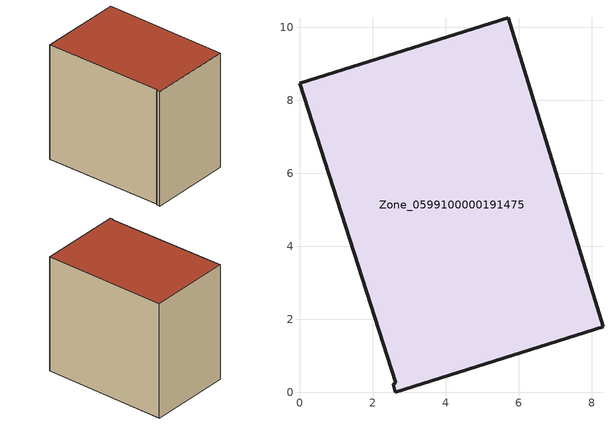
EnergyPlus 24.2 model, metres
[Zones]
Zone_0599100000191475
 floor ground (C_G): 2.56,0.22 2.63,0.26 0,8.46 5.71,10.26 8.31,1.8 2.62,0 z0
 wall outside (C_F): 2.63,0.26 2.56,0.22 2.62,0 8.31,1.8 5.71,10.26 0,8.46 2.63,0.26 z0:8.34
 roof outside (C_R): 2.62,0 8.31,1.8 5.71,10.26 0,8.46 2.63,0.26 2.56,0.22 z8.34
[BUILDING]
Pand.0599100000191475: North Axis=0; Terrain=City; Loads Convergence Tolerance Value=0.04; Temperature Convergence Tolerance Value=0.4; Solar Distribution=FullExterior; Maximum Number of Warmup Days=25; Minimum Number of Warmup Days=1
[Site:Location]
Rotterdam.The.Hague.AP_ZH_NLD Design_Conditions: Latitude=51.96; Longitude=4.45; Time Zone=1; Elevation=-4.5
[SITE:GROUNDTEMPERATURE:BUILDINGSURFACE]
18, 18, 18, 18, 18, 18, 18, 18, 18, 18, 18, 18
[MATERIAL] Thermal Absorptance=0.9; Solar Absorptance=0.7; Visible Absorptance=0.7
Name | Roughness | Thickness | Conductivity | Density | Specific Heat
G.TC.1946 | MediumSmooth | 0.15 | 1 | 540 | 1210
F.TC.1946 | Rough | 0.3 | 0.857143 | 1920 | 840
R.TC.1946 | MediumRough | 0.2 | 0.909091 | 1500 | 1000
[CONSTRUCTION]
C_G: G.TC.1946
C_F: F.TC.1946
C_R: R.TC.1946
[ZONE]
Zone_0599100000191475: Type=1; Multiplier=1; Ceiling Height=Autocalculate; Volume=Autocalculate; Floor Area=autocalculate; Part of Total Floor Area=Yes
[ZONEINFILTRATION:DESIGNFLOWRATE]
Infil_Zone_0599100000191475: Zone or ZoneList or Space or SpaceList=Zone_0599100000191475; Schedule=AlwaysOn; Design Flow Rate Calculation Method=Flow/Area; Flow Rate per Floor Area=0.003; Constant Term Coefficient=1; Temperature Term Coefficient=0; Velocity Term Coefficient=0; Velocity Squared Term Coefficient=0
[HVACTEMPLATE:ZONE:IDEALLOADSAIRSYSTEM]
Zone_0599100000191475: Maximum Heating Supply Air Temperature=50; Minimum Cooling Supply Air Temperature=13; Maximum Heating Supply Air Humidity Ratio=0.0156; Minimum Cooling Supply Air Humidity Ratio=0.0077; Heating Limit=NoLimit; Cooling Limit=NoLimit; Dehumidification Control Type=ConstantSensibleHeatRatio; Cooling Sensible Heat Ratio=0.7; Dehumidification Setpoint=60; Humidification Control Type=None; Humidification Setpoint=30; Outdoor Air Method=None; Outdoor Air Flow Rate per Person=0.00944; Outdoor Air Flow Rate per Zone Floor Area=0; Outdoor Air Flow Rate per Zone=0; Demand Controlled Ventilation Type=None; Outdoor Air Economizer Type=NoEconomizer; Heat Recovery Type=None; Sensible Heat Recovery Effectiveness=0.7; Latent Heat Recovery Effectiveness=0.65
[ZONECONTROL:THERMOSTAT]
ThermostatControl_Zone_0599100000191475: Zone or ZoneList=Zone_0599100000191475; Control Type Schedule=DualSetpointControlType; Control 1=Thermostat_Zone_0599100000191475; Temperature Difference Between Cutout And Setpoint=0
[THERMOSTATSETPOINT:DUALSETPOINT]
Thermostat_Zone_0599100000191475: Heating Setpoint Temperature Schedule=HeatingSetpoint_Zone_0599100000191475; Cooling Setpoint Temperature Schedule=CoolingSetpoint_Zone_0599100000191475
[SCHEDULE:COMPACT]
HeatingSetpoint_Zone_0599100000191475: Through: 12/31, For: AllDays, Until: 24:00, 21
CoolingSetpoint_Zone_0599100000191475: Through: 12/31, For: AllDays, Until: 24:00, 24
DualSetpointControlType: Through: 12/31, For: AllDays, Until: 24:00, 4
AlwaysOn: Through: 12/31, For: AllDays, Until: 24:00, 1
